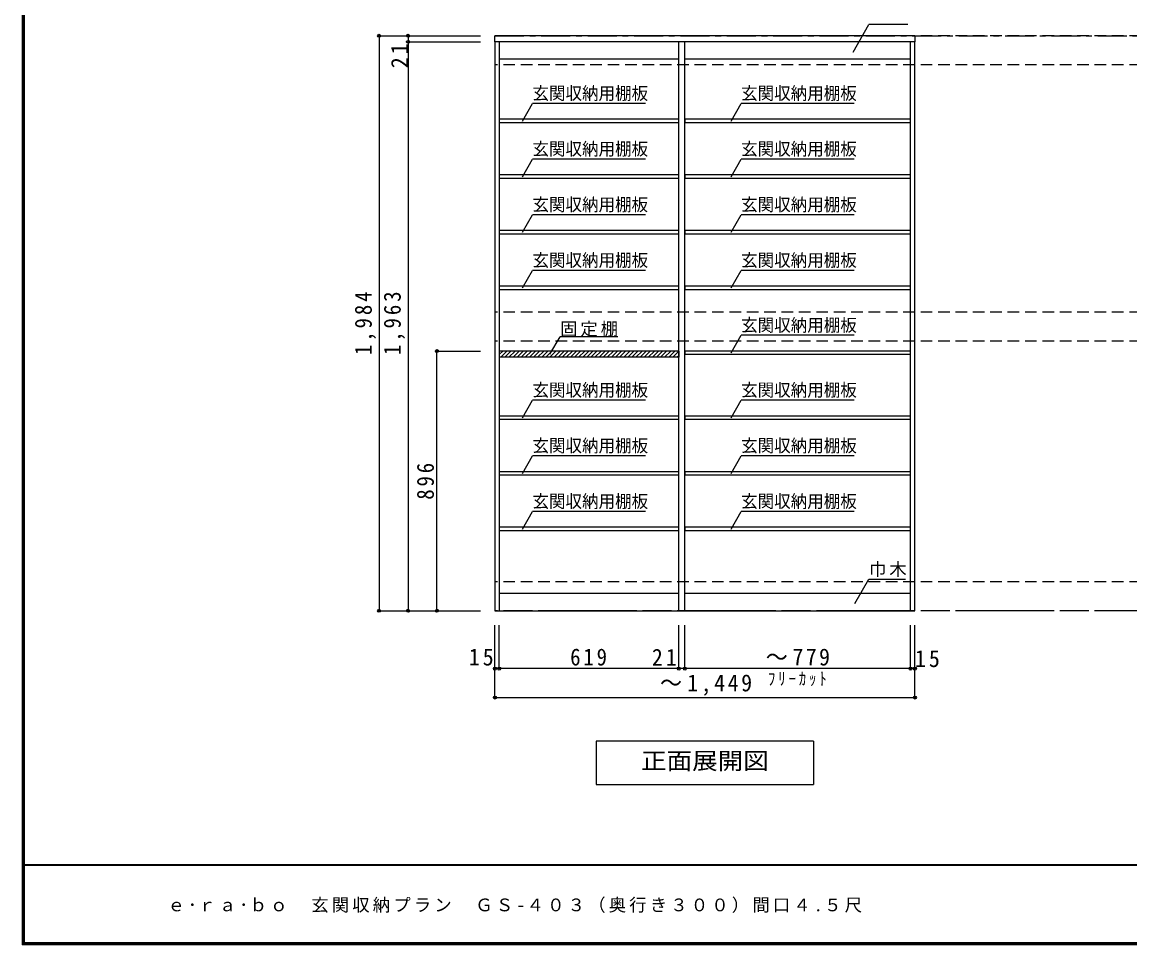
# Model space of a CAD drawing. Units: millimetres, scale not verified. Extents: x -3922 to 3878, y -2932 to 2722.
# Drawn here: x -3922 to -100, y -2864 to 320 of the extents above; entities that cross this region are included whole.
import ezdxf
from ezdxf.enums import TextEntityAlignment as Align

# ---------------------------------------------------------------- set-up
doc = ezdxf.new("R2010")
doc.units = ezdxf.units.MM
doc.header["$LTSCALE"] = 20
doc.header["$PDMODE"] = 32
doc.header["$PDSIZE"] = 10
doc.linetypes.add('CHAIN1', pattern=[8, 5, -1, 1, -1])
doc.linetypes.add('DASHED2', pattern=[3, 2, -1])
for name, color, linetype in [('0-2_本体', 2, 'Continuous'), ('0-3_固定棚', 3, 'Continuous'), ('0-4_可動棚', 2, 'Continuous'), ('0-7_桟木・巾木', 2, 'Continuous'), ('0-A_文字', 7, 'Continuous'), ('0-B_寸法', 7, 'Continuous'), ('0-C_ハッチ', 4, 'Continuous'), ('F-1_枠', 6, 'Continuous'), ('F-A_文字', 7, 'Continuous')]:
    doc.layers.add(name, color=color, linetype=linetype)
doc.styles.add('ＭＳ ゴシック', font='')
doc.styles.get('ＭＳ ゴシック').set_extended_font_data('MS Gothic')

msp = doc.modelspace()

# ---------------------------------------------------------------- linework, layer by layer
at = {"layer": '0-2_本体', "color": 3}
for p, q in [((-2290.67, 251.73), (-2290.67, 272.73)), ((-841.67, 272.73), (-2290.67, 272.73)), ((-841.67, 272.73), (-841.67, 251.73)), ((-2290.67, 251.73), (-2290.67, -1711.27)), ((-841.67, 251.73), (-2290.67, 251.73)), ((-2275.67, 251.73), (-2275.67, -1711.27)), ((-1656.67, -1711.27), (-1656.67, 251.73)), ((-1635.67, -1711.27), (-1635.67, 251.73)), ((-856.67, -1711.27), (-856.67, 251.73)), ((-841.67, -1711.27), (-841.67, 251.73)), ((-2290.67, -1711.27), (-841.67, -1711.27))]:
    msp.add_line(p, q, dxfattribs=at)
at = {"layer": '0-3_固定棚'}
for p, q in [((-2275.67, -815.27), (-2275.67, -836.27)), ((-1656.67, -815.27), (-2275.67, -815.27)), ((-1656.67, -836.27), (-2275.67, -836.27)), ((-1656.67, -815.27), (-1656.67, -836.27))]:
    msp.add_line(p, q, dxfattribs=at)
at = {"layer": '0-4_可動棚', "color": 3}
for p, q in [((-2274.67, -27.57), (-2274.67, -15.57)), ((-1657.67, -15.57), (-2274.67, -15.57)), ((-1657.67, -27.57), (-2274.67, -27.57)), ((-1657.67, -15.57), (-1657.67, -27.57)), ((-1634.67, -27.57), (-1634.67, -15.57)), ((-857.67, -15.57), (-1634.67, -15.57)), ((-2274.67, -219.57), (-2274.67, -207.57)), ((-1657.67, -207.57), (-2274.67, -207.57)), ((-1657.67, -219.57), (-2274.67, -219.57)), ((-1657.67, -207.57), (-1657.67, -219.57)), ((-1634.67, -219.57), (-1634.67, -207.57)), ((-857.67, -207.57), (-1634.67, -207.57)), ((-2274.67, -411.57), (-2274.67, -399.57)), ((-1657.67, -399.57), (-2274.67, -399.57)), ((-1657.67, -411.57), (-2274.67, -411.57)), ((-1657.67, -399.57), (-1657.67, -411.57)), ((-1634.67, -411.57), (-1634.67, -399.57)), ((-857.67, -399.57), (-1634.67, -399.57)), ((-2274.67, -603.57), (-2274.67, -591.57)), ((-1657.67, -591.57), (-2274.67, -591.57)), ((-1657.67, -603.57), (-2274.67, -603.57)), ((-1657.67, -591.57), (-1657.67, -603.57)), ((-1634.67, -603.57), (-1634.67, -591.57)), ((-857.67, -591.57), (-1634.67, -591.57)), ((-1634.67, -827.57), (-1634.67, -815.57)), ((-857.67, -815.57), (-1634.67, -815.57)), ((-2274.67, -1051.57), (-2274.67, -1039.57)), ((-1657.67, -1039.57), (-2274.67, -1039.57)), ((-1657.67, -1051.57), (-2274.67, -1051.57)), ((-1657.67, -1039.57), (-1657.67, -1051.57)), ((-1634.67, -1051.57), (-1634.67, -1039.57)), ((-857.67, -1039.57), (-1634.67, -1039.57)), ((-2274.67, -1243.57), (-2274.67, -1231.57)), ((-1657.67, -1231.57), (-2274.67, -1231.57)), ((-1657.67, -1243.57), (-2274.67, -1243.57)), ((-1657.67, -1231.57), (-1657.67, -1243.57)), ((-1634.67, -1243.57), (-1634.67, -1231.57)), ((-857.67, -1231.57), (-1634.67, -1231.57)), ((-2274.67, -1435.57), (-2274.67, -1423.57)), ((-1657.67, -1423.57), (-2274.67, -1423.57)), ((-1657.67, -1435.57), (-2274.67, -1435.57)), ((-1657.67, -1423.57), (-1657.67, -1435.57)), ((-1634.67, -1435.57), (-1634.67, -1423.57)), ((-857.67, -1423.57), (-1634.67, -1423.57))]:
    msp.add_line(p, q, dxfattribs=at)
for points in [[(-857.67, -15.57), (-857.67, -27.57), (-1634.67, -27.57)], [(-857.67, -207.57), (-857.67, -219.57), (-1634.67, -219.57)], [(-857.67, -399.57), (-857.67, -411.57), (-1634.67, -411.57)], [(-857.67, -591.57), (-857.67, -603.57), (-1634.67, -603.57)], [(-857.67, -815.57), (-857.67, -827.57), (-1634.67, -827.57)], [(-857.67, -1039.57), (-857.67, -1051.57), (-1634.67, -1051.57)], [(-857.67, -1231.57), (-857.67, -1243.57), (-1634.67, -1243.57)], [(-857.67, -1423.57), (-857.67, -1435.57), (-1634.67, -1435.57)]]:
    msp.add_lwpolyline(points, dxfattribs=at)
at = {"layer": '0-7_桟木・巾木', "color": 7}
for p, q in [((-1656.67, 191.73), (-2275.67, 191.73)), ((-856.67, 191.73), (-1635.67, 191.73)), ((-2275.67, -1651.27), (-1656.67, -1651.27)), ((-1635.67, -1651.27), (-856.67, -1651.27))]:
    msp.add_line(p, q, dxfattribs=at)
at = {"layer": '0-A_文字', "linetype": 'CHAIN1'}
for p, q in [((-2290.67, 272.73), (2158.33, 272.73)), ((2158.33, -1711.27), (-2290.67, -1711.27))]:
    msp.add_line(p, q, dxfattribs=at)
at = {"layer": '0-A_文字'}
for p, q in [((-2196.18, -21.57), (-2161.17, 39.09)), ((-1771.17, 39.09), (-2161.17, 39.09)), ((-1476.18, -21.57), (-1441.17, 39.09)), ((-1051.17, 39.09), (-1441.17, 39.09)), ((-2196.18, -213.57), (-2161.17, -152.91)), ((-1771.17, -152.91), (-2161.17, -152.91)), ((-1476.18, -213.57), (-1441.17, -152.91)), ((-1051.17, -152.91), (-1441.17, -152.91)), ((-2196.18, -405.57), (-2161.17, -344.91)), ((-1771.17, -344.91), (-2161.17, -344.91)), ((-1476.18, -405.57), (-1441.17, -344.91)), ((-1051.17, -344.91), (-1441.17, -344.91)), ((-2196.18, -597.57), (-2161.17, -536.91)), ((-1771.17, -536.91), (-2161.17, -536.91)), ((-1476.18, -597.57), (-1441.17, -536.91)), ((-1051.17, -536.91), (-1441.17, -536.91)), ((-1476.18, -821.57), (-1441.17, -760.91)), ((-1051.17, -760.91), (-1441.17, -760.91)), ((-2101.18, -826.33), (-2066.17, -765.68)), ((-1866.17, -765.68), (-2066.17, -765.68)), ((-2196.18, -1045.57), (-2161.17, -984.91)), ((-1771.17, -984.91), (-2161.17, -984.91)), ((-1476.18, -1045.57), (-1441.17, -984.91)), ((-1051.17, -984.91), (-1441.17, -984.91)), ((-2196.18, -1237.57), (-2161.17, -1176.91)), ((-1771.17, -1176.91), (-2161.17, -1176.91)), ((-1476.18, -1237.57), (-1441.17, -1176.91)), ((-1051.17, -1176.91), (-1441.17, -1176.91)), ((-2196.18, -1429.57), (-2161.17, -1368.91)), ((-1771.17, -1368.91), (-2161.17, -1368.91)), ((-1476.18, -1429.57), (-1441.17, -1368.91)), ((-1051.17, -1368.91), (-1441.17, -1368.91)), ((-1049, -1686.83), (-1000.25, -1602.39)), ((-1000.25, -1602.39), (-874.22, -1602.39)), ((-1191.17, -2161.27), (-1191.17, -2311.27)), ((-1941.17, -2311.27), (-1191.17, -2311.27))]:
    msp.add_line(p, q, dxfattribs=at)
msp.add_lwpolyline([(-1191.17, -2161.27), (-1941.17, -2161.27), (-1941.17, -2311.27)], dxfattribs=at)
at = {"layer": '0-B_寸法'}
for p in [(-1055.08, 216.5), (-865.67, 311.47)]:
    msp.add_line(p, (-1000.25, 311.47), dxfattribs=at)
at = {"layer": '0-B_寸法', "color": 4}
for p, q in [((-2690.67, 272.73), (-2690.67, -1711.27)), ((-2690.67, 272.73), (-2590.67, 272.73)), ((-2590.67, 272.73), (-2590.67, 251.73)), ((-2590.67, 272.73), (-2340.67, 272.73)), ((-2590.67, 251.73), (-2590.67, -1711.27)), ((-2590.67, 251.73), (-2340.67, 251.73)), ((-2490.67, -815.27), (-2340.67, -815.27)), ((-2490.67, -1711.27), (-2490.67, -815.27)), ((-2690.67, -1711.27), (-2590.67, -1711.27)), ((-2590.67, -1711.27), (-2340.67, -1711.27)), ((-2290.67, -1911.27), (-2290.67, -1761.27)), ((-2275.67, -1911.27), (-2275.67, -1761.27)), ((-1656.67, -1911.27), (-1656.67, -1761.27)), ((-1635.67, -1911.27), (-1635.67, -1761.27)), ((-856.67, -1911.27), (-856.67, -1761.27)), ((-841.67, -1911.27), (-841.67, -1761.27)), ((-2275.67, -1911.27), (-2290.67, -1911.27)), ((-2290.67, -2011.27), (-2290.67, -1911.27)), ((-1656.67, -1911.27), (-2275.67, -1911.27)), ((-1635.67, -1911.27), (-1656.67, -1911.27)), ((-856.67, -1911.27), (-1635.67, -1911.27)), ((-841.67, -1911.27), (-856.67, -1911.27)), ((-841.67, -2011.27), (-841.67, -1911.27)), ((-2290.67, -2011.27), (-841.67, -2011.27))]:
    msp.add_line(p, q, dxfattribs=at)
at = {"layer": '0-B_寸法', "color": 4, "linetype": 'DASHED2'}
for p, q in [((2158.33, 272.73), (-2290.67, 272.73)), ((2158.33, 172.73), (-2290.67, 172.73)), ((2158.33, -681.27), (-2290.67, -681.27)), ((2158.33, -781.27), (-2290.67, -781.27)), ((2158.33, -1611.27), (-2290.67, -1611.27)), ((2158.33, -1711.27), (-2290.67, -1711.27))]:
    msp.add_line(p, q, dxfattribs=at)
at = {"layer": '0-B_寸法'}
for p in [(-2690.67, 272.73), (-2590.67, 272.73), (-2590.67, 251.73), (-2490.67, -815.27), (-2690.67, -1711.27), (-2590.67, -1711.27), (-2490.67, -1711.27), (-2290.67, -1911.27), (-2275.67, -1911.27), (-1656.67, -1911.27), (-1635.67, -1911.27), (-856.67, -1911.27), (-841.67, -1911.27), (-2290.67, -2011.27), (-841.67, -2011.27)]:
    msp.add_point(p, dxfattribs=at)
at = {"layer": '0-C_ハッチ'}
for p, q in [((-2275.67, -827.01), (-2263.92, -815.27)), ((-2270.78, -836.27), (-2249.78, -815.27)), ((-2256.64, -836.27), (-2235.64, -815.27)), ((-2242.5, -836.27), (-2221.5, -815.27)), ((-2228.35, -836.27), (-2207.35, -815.27)), ((-2214.21, -836.27), (-2193.21, -815.27)), ((-2200.07, -836.27), (-2179.07, -815.27)), ((-2185.93, -836.27), (-2164.93, -815.27)), ((-2171.79, -836.27), (-2150.79, -815.27)), ((-2157.64, -836.27), (-2136.64, -815.27)), ((-2143.5, -836.27), (-2122.5, -815.27)), ((-2129.36, -836.27), (-2108.36, -815.27)), ((-2115.22, -836.27), (-2094.22, -815.27)), ((-2101.08, -836.27), (-2080.08, -815.27)), ((-2086.93, -836.27), (-2065.93, -815.27)), ((-2072.79, -836.27), (-2051.79, -815.27)), ((-2058.65, -836.27), (-2037.65, -815.27)), ((-2044.51, -836.27), (-2023.51, -815.27)), ((-2030.36, -836.27), (-2009.36, -815.27)), ((-2016.22, -836.27), (-1995.22, -815.27)), ((-2002.08, -836.27), (-1981.08, -815.27)), ((-1987.94, -836.27), (-1966.94, -815.27)), ((-1973.8, -836.27), (-1952.8, -815.27)), ((-1959.65, -836.27), (-1938.65, -815.27)), ((-1945.51, -836.27), (-1924.51, -815.27)), ((-1931.37, -836.27), (-1910.37, -815.27)), ((-1917.23, -836.27), (-1896.23, -815.27)), ((-1903.09, -836.27), (-1882.09, -815.27)), ((-1888.94, -836.27), (-1867.94, -815.27)), ((-1874.8, -836.27), (-1853.8, -815.27)), ((-1860.66, -836.27), (-1839.66, -815.27)), ((-1846.52, -836.27), (-1825.52, -815.27)), ((-1832.37, -836.27), (-1811.37, -815.27)), ((-1818.23, -836.27), (-1797.23, -815.27)), ((-1804.09, -836.27), (-1783.09, -815.27)), ((-1789.95, -836.27), (-1768.95, -815.27)), ((-1775.81, -836.27), (-1754.81, -815.27)), ((-1761.66, -836.27), (-1740.66, -815.27)), ((-1747.52, -836.27), (-1726.52, -815.27)), ((-1733.38, -836.27), (-1712.38, -815.27)), ((-1719.24, -836.27), (-1698.24, -815.27)), ((-1705.1, -836.27), (-1684.1, -815.27)), ((-1690.95, -836.27), (-1669.95, -815.27)), ((-1676.81, -836.27), (-1656.67, -816.12)), ((-1662.67, -836.27), (-1656.67, -830.26))]:
    msp.add_line(p, q, dxfattribs=at)
at = {"layer": 'F-1_枠'}
for p, q in [((-3922.03, 2722.29), (-3922.03, -2864.37)), ((-3918.7, 2722.29), (-3918.7, -2864.37)), ((-3915.36, 2722.29), (-3915.36, -2864.37)), ((3877.97, -2587.71), (-3922.03, -2587.71)), ((3877.97, -2591.04), (-3922.03, -2591.04)), ((3877.97, -2857.71), (-3922.03, -2857.71)), ((3877.97, -2861.04), (-3922.03, -2861.04)), ((3877.97, -2864.37), (-3922.03, -2864.37))]:
    msp.add_line(p, q, dxfattribs=at)

# ---------------------------------------------------------------- texts
at = {"layer": '0-A_文字', "style": 'ＭＳ ゴシック'}
for s, height, width, p in [('玄関収納用棚板', 43.99, 0.95, (-2161.17, 39.09)), ('玄関収納用棚板', 43.99, 0.95, (-1441.17, 39.09)), ('玄関収納用棚板', 43.99, 0.95, (-2161.17, -152.91)), ('玄関収納用棚板', 43.99, 0.95, (-1441.17, -152.91)), ('玄関収納用棚板', 43.99, 0.95, (-2161.17, -344.91)), ('玄関収納用棚板', 43.99, 0.95, (-1441.17, -344.91)), ('玄関収納用棚板', 43.99, 0.95, (-2161.17, -536.91)), ('玄関収納用棚板', 43.99, 0.95, (-1441.17, -536.91)), ('玄関収納用棚板', 43.99, 0.95, (-1441.17, -760.91)), ('玄関収納用棚板', 43.99, 0.95, (-2161.17, -984.91)), ('玄関収納用棚板', 43.99, 0.95, (-1441.17, -984.91)), ('玄関収納用棚板', 43.99, 0.95, (-2161.17, -1176.91)), ('玄関収納用棚板', 43.99, 0.95, (-1441.17, -1176.91)), ('玄関収納用棚板', 43.99, 0.95, (-2161.17, -1368.91)), ('玄関収納用棚板', 43.99, 0.95, (-1441.17, -1368.91)), ('正面展開図', 58.65, 1.1, (-1786.17, -2276.27))]:
    msp.add_text(s, height=height, dxfattribs=dict(at, width=width)).set_placement(p, align=Align.BOTTOM_LEFT)
at = {"layer": '0-A_文字', "char_height": 43.99, "attachment_point": 7, "style": 'ＭＳ ゴシック'}
for s, insert in [('\\T1.17;固定棚', (-2066.17, -765.68)), ('\\T1.17;巾木', (-1000.25, -1595.28)), ('\\T1.39;\\W0.85;ﾌﾘｰｶｯﾄ', (-1348.67, -1971.27))]:
    msp.add_mtext(s, dxfattribs=dict(at, insert=insert))
at = {"layer": '0-B_寸法', "char_height": 58.65, "attachment_point": 7, "rotation": 90, "style": 'ＭＳ ゴシック'}
for s, insert in [('\\T1.27;\\W0.95;21', (-2590.67, 160.62)), ('\\T1.28;\\W0.9;1,984', (-2700.67, -829.27)), ('\\T1.28;\\W0.9;1,963', (-2600.67, -829.27)), ('\\T1.27;\\W0.9;896', (-2500.67, -1328.27))]:
    msp.add_mtext(s, dxfattribs=dict(at, insert=insert))
at = {"layer": '0-B_寸法', "char_height": 58.65, "attachment_point": 7, "style": 'ＭＳ ゴシック'}
for s, insert in [('\\T1.27;\\W0.95;15', (-2381.1, -1901.27)), ('\\T1.27;\\W0.9;619', (-2031.17, -1901.27)), ('\\T1.27;\\W0.95;21', (-1749.43, -1901.27)), ('\\T1.21;\\W0.95;～779', (-1356.17, -1901.27)), ('\\T1.27;\\W0.95;15', (-841.67, -1906.7)), ('\\T1.23;\\W0.95;～1,449', (-1721.17, -2004.81))]:
    msp.add_mtext(s, dxfattribs=dict(at, insert=insert))
at = {"layer": 'F-A_文字', "insert": (-3420.4, -2754.37), "char_height": 43.99, "attachment_point": 7, "style": 'ＭＳ ゴシック'}
msp.add_mtext('\\T1.18;ｅ･ｒａ･ｂｏ\u3000玄関収納プラン\u3000ＧＳ-４０３（奥行き３００）間口４.５尺', dxfattribs=at)

doc.saveas('drawing.dxf')
